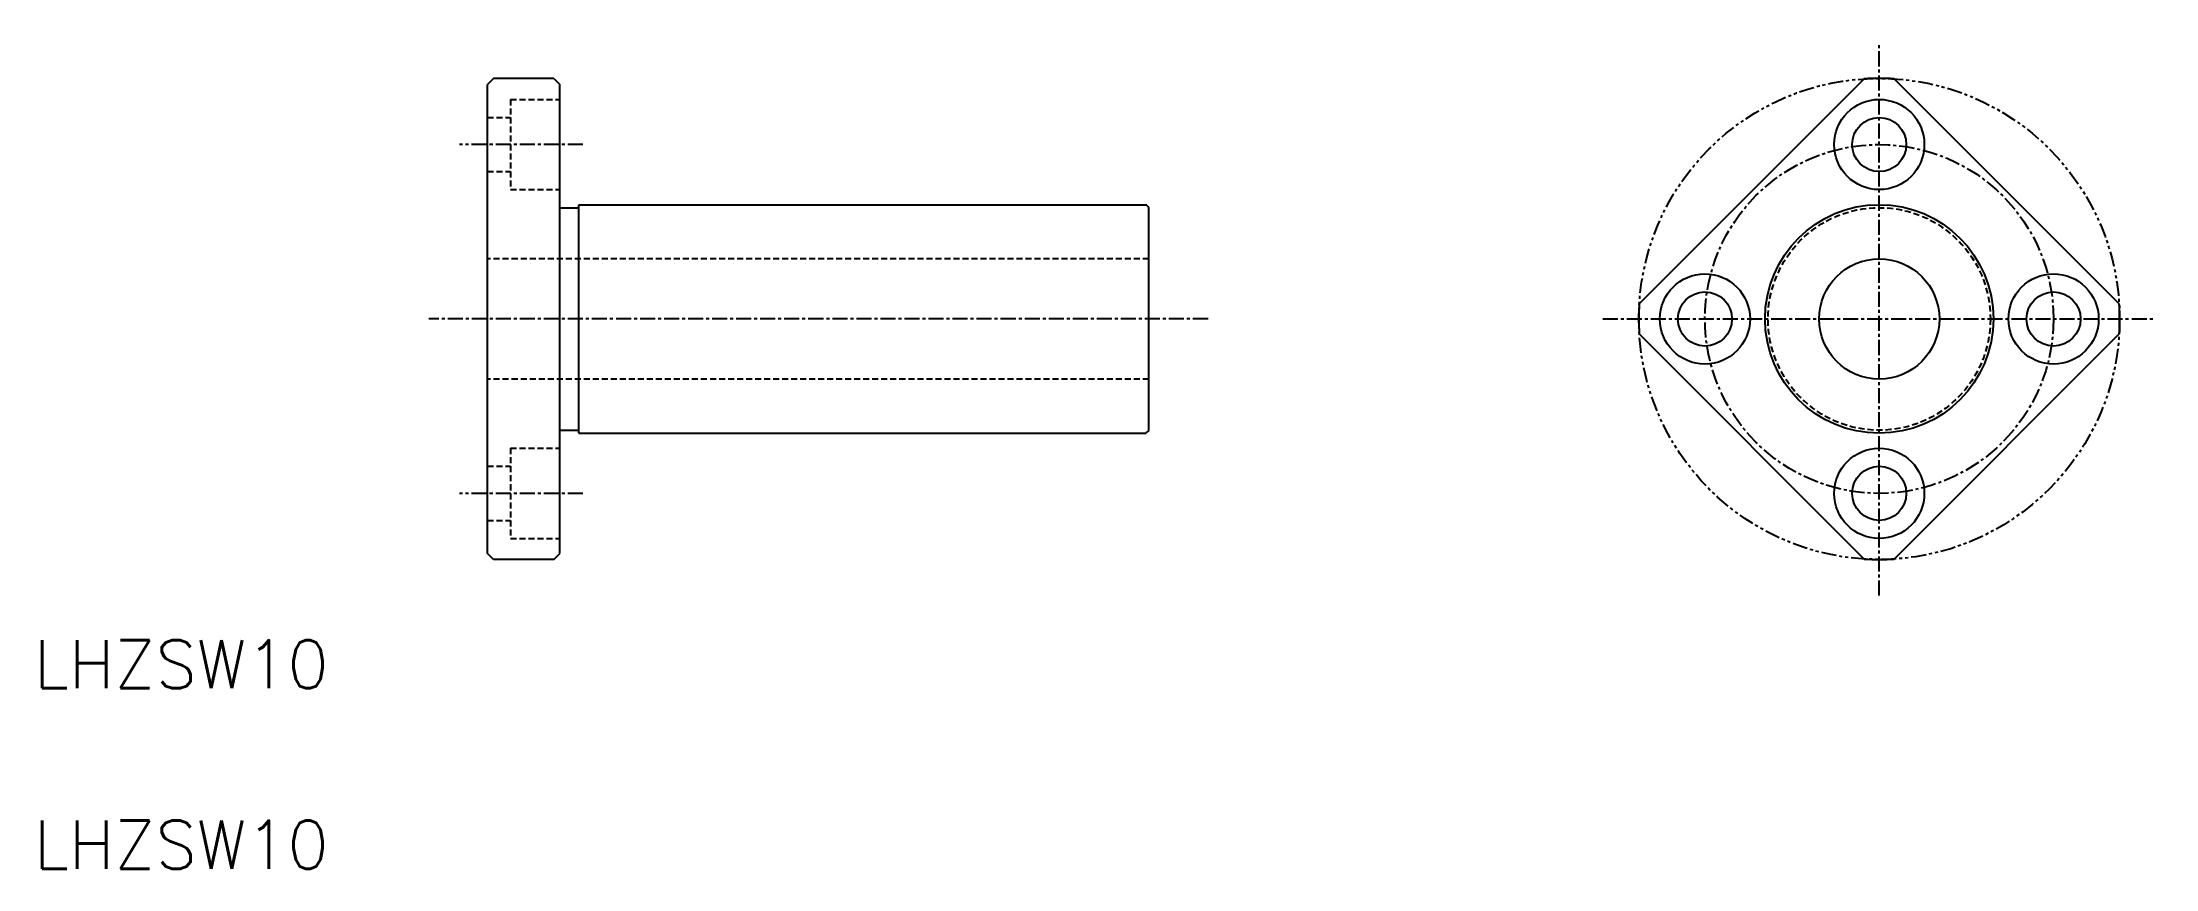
# Model space of a CAD drawing. Extents: x 187 to 363, y 143 to 212.
import ezdxf

# ---------------------------------------------------------------- set-up
doc = ezdxf.new("R2010")
doc.units = 0
for name, pattern in [('CENTER', [2, 1.25, -0.25, 0.25, -0.25]), ('DASHED', [0.75, 0.5, -0.25]), ('PHANTOM', [2.5, 1.25, -0.25, 0.25, -0.25, 0.25, -0.25])]:
    doc.linetypes.add(name, pattern=pattern)
doc.layers.get('0').update_dxf_attribs({"linetype": 'CONTINUOUS'})
doc.layers.add('CENTER', color=1, linetype='CENTER')
doc.styles.get("Standard").update_dxf_attribs({"font": 'txt.shx', "bigfont": 'bigfont.shx'})

msp = doc.modelspace()

# ---------------------------------------------------------------- linework, layer by layer
at = {"color": 7, "linetype": 'CONTINUOUS'}
for p, q in [((224.87, 208.82), (224.37, 208.32)), ((224.37, 169.32), (224.37, 208.32)), ((229.87, 208.82), (224.87, 208.82)), ((229.87, 208.82), (230.37, 208.32)), ((230.37, 169.32), (230.37, 208.32)), ((338.89, 208.78), (320.18, 190.07)), ((360.1, 190.07), (341.39, 208.78)), ((230.37, 198.07), (231.97, 198.07)), ((231.97, 198.32), (279.12, 198.32)), ((231.97, 179.32), (231.97, 198.32)), ((279.37, 179.57), (279.37, 198.07)), ((338.89, 168.86), (320.18, 187.57)), ((360.1, 187.57), (341.39, 168.86)), ((230.37, 179.57), (231.97, 179.57)), ((231.97, 179.32), (279.12, 179.32)), ((235.74, 179.32), (235.74, 179.32)), ((241.12, 179.32), (241.12, 179.32)), ((224.87, 168.82), (224.37, 169.32)), ((229.87, 168.82), (224.87, 168.82)), ((229.87, 168.82), (230.37, 169.32))]:
    msp.add_line(p, q, dxfattribs=at)
at = {"color": 3, "linetype": 'DASHED'}
for p, q in [((226.27, 207.07), (226.27, 199.57)), ((226.27, 207.07), (230.37, 207.07)), ((224.37, 205.57), (226.27, 205.57)), ((224.37, 201.07), (226.27, 201.07)), ((226.27, 199.57), (230.37, 199.57)), ((279.37, 193.82), (224.37, 193.82)), ((279.37, 183.82), (224.37, 183.82)), ((226.27, 178.07), (226.27, 170.57)), ((226.27, 178.07), (230.37, 178.07)), ((224.37, 176.57), (226.27, 176.57)), ((224.37, 172.07), (226.27, 172.07)), ((226.27, 170.57), (230.37, 170.57))]:
    msp.add_line(p, q, dxfattribs=at)
at = {"color": 3, "linetype": 'PHANTOM'}
msp.add_circle((340.14, 188.82), 20, dxfattribs=at)
at = {"color": 7, "linetype": 'CONTINUOUS'}
for centre, radius in [((340.14, 203.32), 3.75), ((340.14, 203.32), 2.25), ((340.14, 188.82), 9.5), ((340.14, 188.82), 5), ((325.64, 188.82), 3.75), ((354.64, 188.82), 3.75), ((325.64, 188.82), 2.25), ((354.64, 188.82), 2.25), ((340.14, 174.32), 3.75), ((340.14, 174.32), 2.25)]:
    msp.add_circle(centre, radius, dxfattribs=at)
at = {"color": 3, "linetype": 'DASHED'}
msp.add_circle((340.14, 188.82), 9.25, dxfattribs=at)
at = {"color": 7, "linetype": 'CONTINUOUS'}
for centre, radius, start, end in [((340.14, 188.82), 20, 86.4096, 93.5904), ((278.62, 197.57), 0.9, 33.5573, 56.4427), ((340.14, 188.82), 20, 176.4096, 183.5904), ((340.14, 188.82), 20, 356.4096, 3.5904), ((278.62, 180.07), 0.9, 303.5573, 326.4427), ((340.14, 188.82), 20, 266.4096, 273.5904)]:
    msp.add_arc(centre, radius, start, end, dxfattribs=at)
at = {"layer": 'CENTER', "color": 1, "linetype": 'CENTER'}
for p, q in [((340.14, 165.82), (340.14, 211.82)), ((232.29, 203.32), (222.02, 203.32)), ((284.3, 188.82), (219.47, 188.82)), ((317.14, 188.82), (363.14, 188.82)), ((232.29, 174.32), (222.02, 174.32))]:
    msp.add_line(p, q, dxfattribs=at)
msp.add_circle((340.14, 188.82), 14.5, dxfattribs=at)

# ---------------------------------------------------------------- texts
at = {"color": 7, "linetype": 'CONTINUOUS'}
for p in [(186.63, 158.11), (186.63, 143.11)]:
    msp.add_text('LHZSW10', height=4, dxfattribs=at).set_placement(p)

doc.saveas('drawing.dxf')
